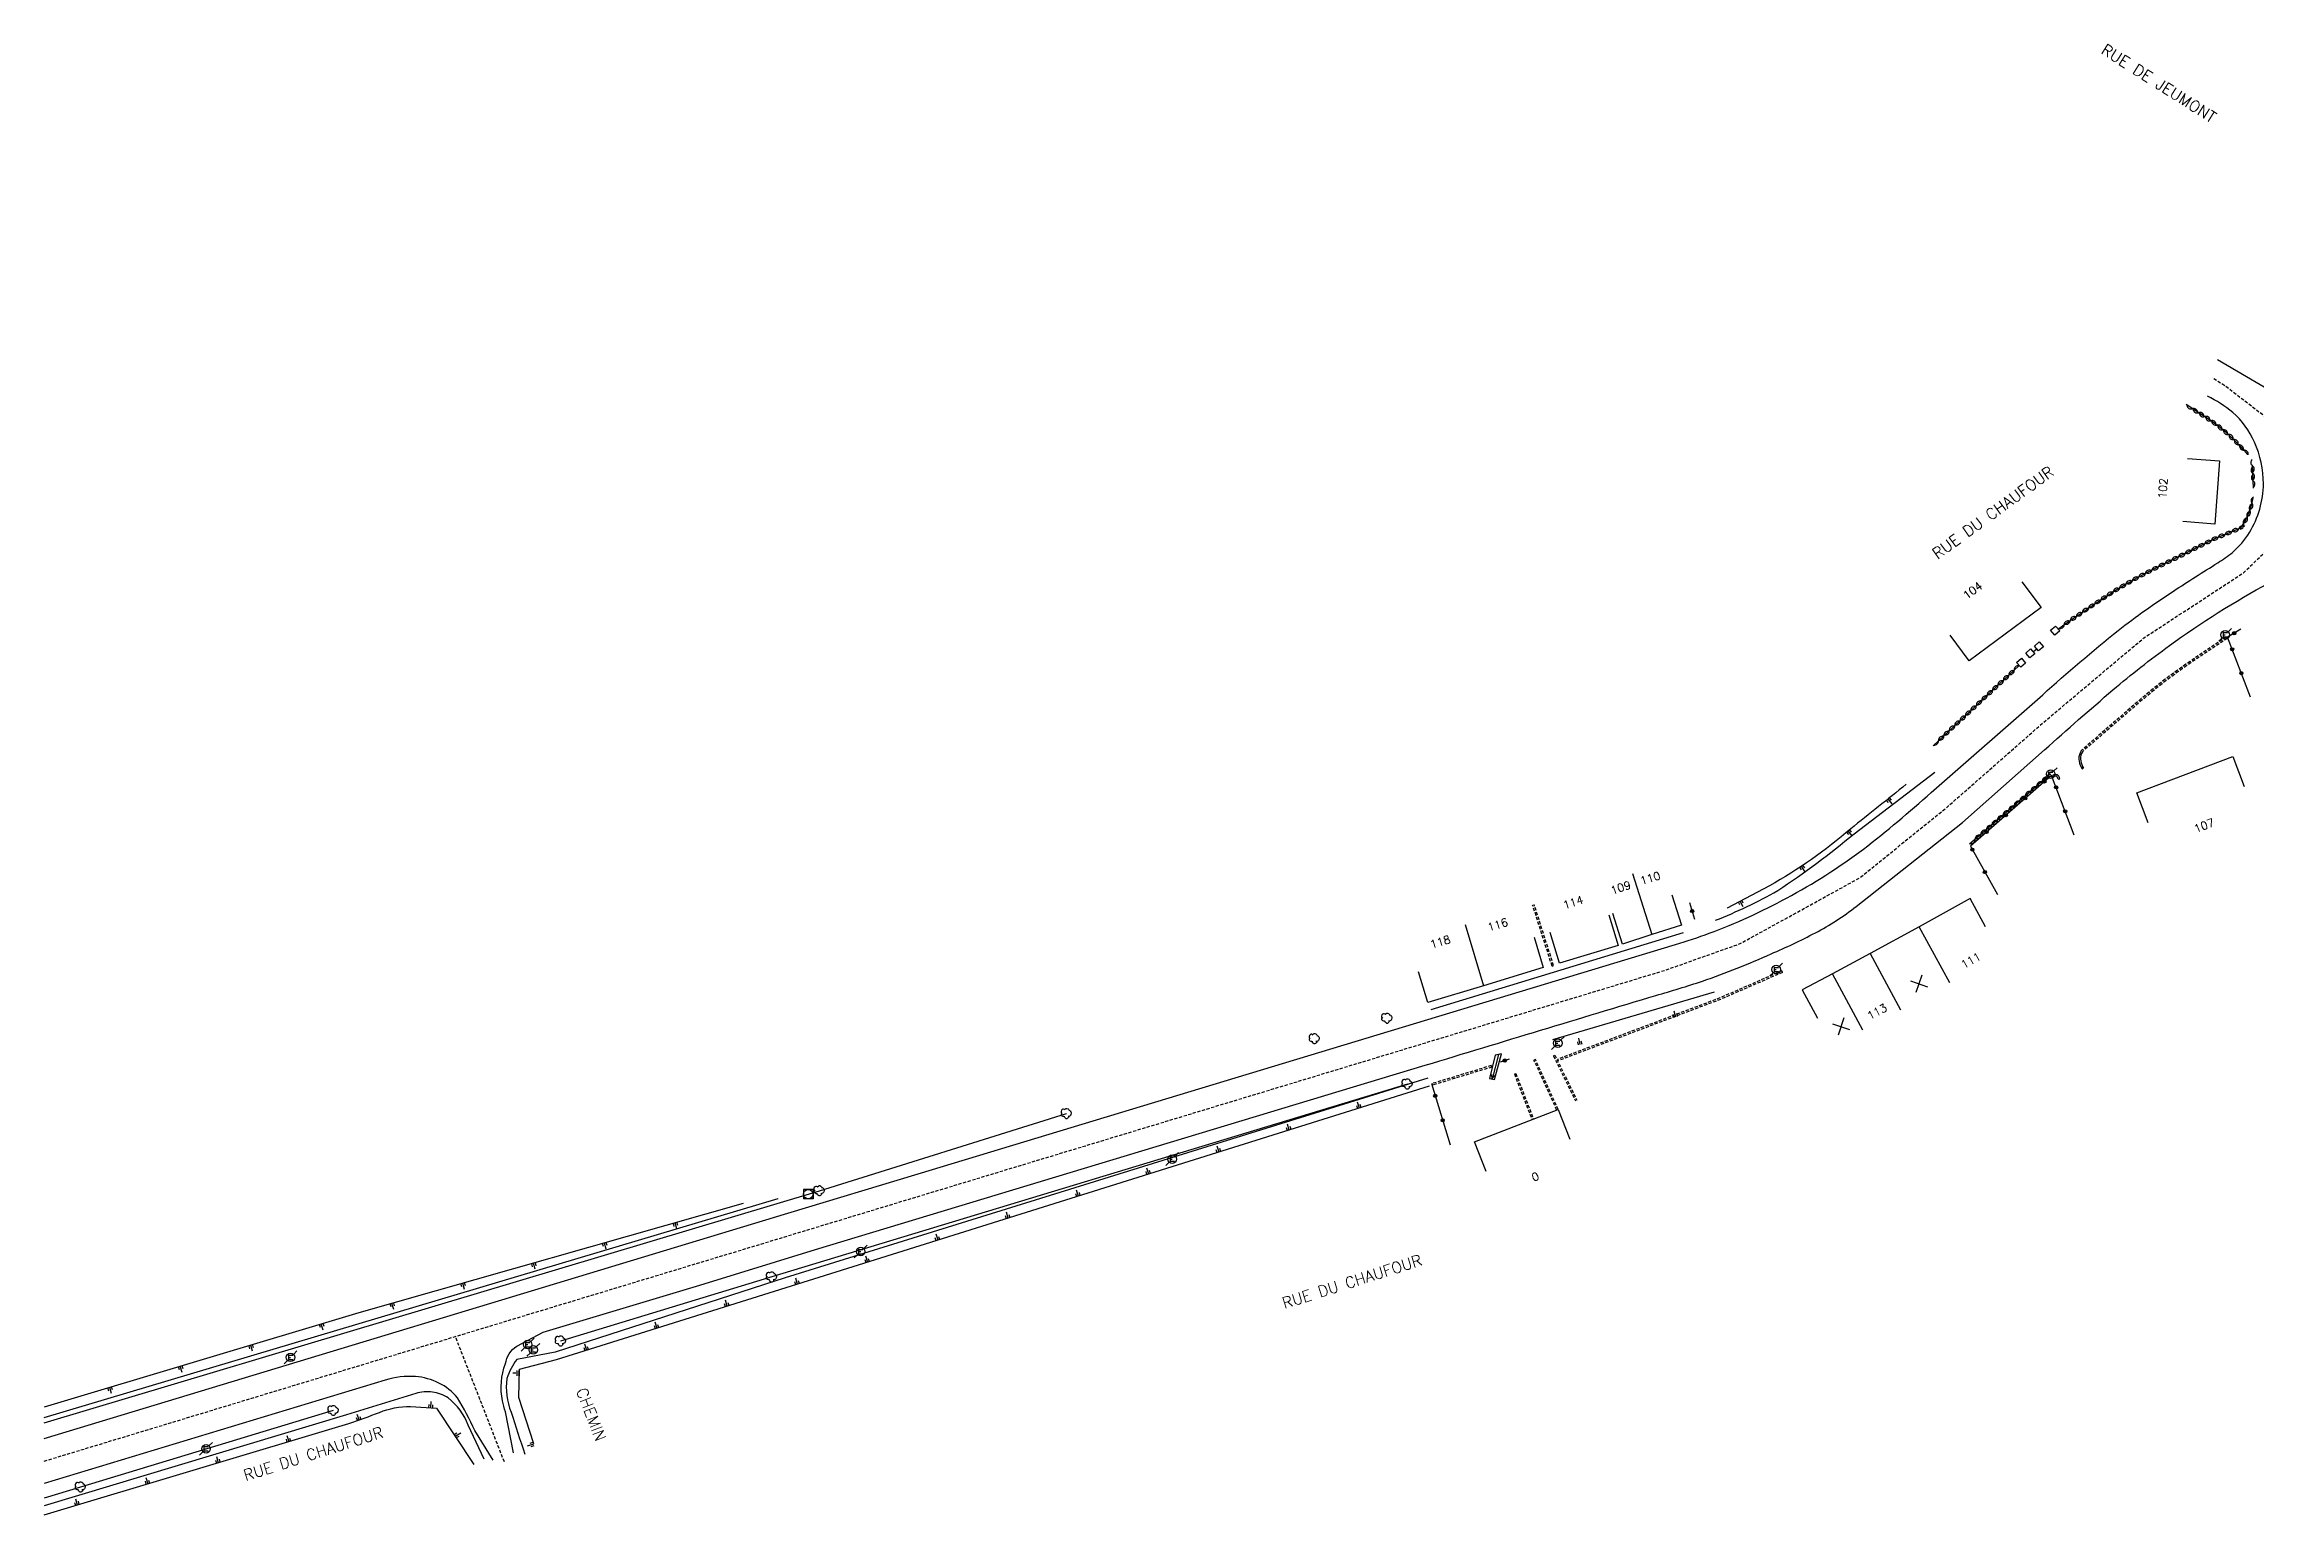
# Model space of a CAD drawing. Header units: millimetres. Extents: x 146000 to 147000, y 130248 to 131000.
# Drawn here: x 146000 to 146345.5, y 130248.2 to 130477.8 of the extents above; entities that cross this region are included whole.
import ezdxf
from ezdxf.enums import TextEntityAlignment as Align

# ---------------------------------------------------------------- set-up
doc = ezdxf.new("R2010")
doc.units = ezdxf.units.MM
doc.linetypes.add('DASHED', pattern=[0.75, 0.5, -0.25])
doc.layers.get('0').update_dxf_attribs({"linetype": 'CONTINUOUS'})
for name, color, linetype in [('W0001', 6, 'DASHED'), ('W0008', 7, 'CONTINUOUS'), ('W0100', 7, 'CONTINUOUS'), ('W0112', 1, 'DASHED'), ('W0211', 2, 'CONTINUOUS'), ('W0300', 7, 'CONTINUOUS'), ('W0302', 3, 'CONTINUOUS'), ('W0310', 3, 'CONTINUOUS'), ('W0322', 7, 'CONTINUOUS'), ('W0420', 7, 'CONTINUOUS'), ('W0471', 7, 'CONTINUOUS'), ('W0989', 7, 'CONTINUOUS'), ('W0991', 7, 'CONTINUOUS'), ('W1102', 7, 'CONTINUOUS')]:
    doc.layers.add(name, color=color, linetype=linetype)
doc.styles.get("Standard").update_dxf_attribs({"font": 'romans.shx', "width": 0.85})

# ---------------------------------------------------------------- blocks, each defined once
blk = doc.blocks.new('t112o')
at = {"color": 0, "linetype": 'Continuous'}
for p, q in [((-0.5, 0.5), (0.5, 0.5)), ((-0.5, -0.5), (-0.5, 0.5)), ((0.5, 0.5), (0.5, -0.5)), ((0.5, -0.5), (-0.5, -0.5))]:
    blk.add_line(p, q, dxfattribs=at)
blk = doc.blocks.new('T471')
for p, q in [((-0.333334, 0.333334), (-0.333334, -0.333334)), ((-0.333334, 0.333334), (0.333334, 0.333334)), ((-0.333334, 0), (0, 0)), ((0.500001, 0.500001), (1.000002, 1.000002)), ((-0.500001, -0.500001), (-1.000002, -1.000002)), ((-0.333334, -0.333334), (0.333334, -0.333334))]:
    blk.add_line(p, q)
blk.add_ellipse((0, 0), major_axis=(0.471405, 0.471405), ratio=1, start_param=5.4977871438, end_param=11.780972451)
blk = doc.blocks.new('T300')
for p, q in [((-0.8, 0.51), (-0.86, 0.34)), ((-0.86, 0.34), (-0.86, 0.17)), ((-0.86, 0.17), (-0.74, 0.06)), ((-0.69, 0.63), (-0.8, 0.51)), ((-0.8, -0.06), (-0.74, 0.06)), ((-0.74, 0.06), (-0.69, 0.11)), ((-0.57, 0.69), (-0.69, 0.63)), ((-0.46, 0.69), (-0.57, 0.69)), ((-0.29, 0.63), (-0.46, 0.69)), ((-0.29, 0.63), (-0.17, 0.74)), ((-0.23, 0.57), (-0.29, 0.63)), ((-0.17, 0.74), (-0.06, 0.8)), ((-0.06, 0.8), (0.06, 0.8)), ((0.06, 0.8), (0.23, 0.74)), ((0.23, 0.74), (0.34, 0.63)), ((0.34, 0.63), (0.4, 0.51)), ((0.46, 0.46), (0.34, 0.46)), ((0.4, 0.51), (0.4, 0.46)), ((0.57, 0.4), (0.46, 0.46)), ((0.57, 0.4), (0.69, 0.29)), ((0.69, 0.29), (0.74, 0.17)), ((0.74, 0.06), (0.69, -0.17)), ((0.74, 0.17), (0.74, 0.06)), ((-0.8, -0.17), (-0.8, -0.06)), ((-0.8, -0.23), (-0.8, -0.17)), ((-0.74, -0.34), (-0.8, -0.23)), ((-0.69, -0.4), (-0.74, -0.34)), ((-0.51, -0.46), (-0.69, -0.4)), ((-0.4, -0.46), (-0.51, -0.46)), ((-0.4, -0.46), (-0.34, -0.46)), ((-0.34, -0.46), (-0.34, -0.4)), ((-0.34, -0.51), (-0.34, -0.46)), ((-0.29, -0.63), (-0.34, -0.51)), ((-0.17, -0.74), (-0.29, -0.63)), ((-0.06, -0.8), (-0.17, -0.74)), ((0.06, -0.8), (-0.06, -0.8)), ((0.17, -0.74), (0.06, -0.8)), ((0.23, -0.69), (0.17, -0.74)), ((0.29, -0.46), (0.23, -0.46)), ((0.29, -0.63), (0.23, -0.69)), ((0.46, -0.4), (0.29, -0.46)), ((0.34, -0.51), (0.29, -0.63)), ((0.34, -0.51), (0.34, -0.46)), ((0.57, -0.34), (0.46, -0.4)), ((0.63, -0.29), (0.57, -0.34)), ((0.69, -0.17), (0.63, -0.29))]:
    blk.add_line(p, q)
blk = doc.blocks.new('T420')
for p, q in [((0.75, 0.75), (-0.75, 0.75)), ((-0.75, 0.75), (-0.75, -0.75)), ((0.75, 0.75), (0.75, -0.75)), ((0.75, -0.75), (-0.75, -0.75))]:
    blk.add_line(p, q)
blk.add_ellipse((0, 0), major_axis=(-0.53, 0.53), ratio=1, start_param=3.926991, end_param=10.210176)
blk = doc.blocks.new('t322o')
at = {"color": 0, "linetype": 'Continuous'}
for radius in [0.25, 0.15]:
    blk.add_circle((0, 0), radius, dxfattribs=at)
blk = doc.blocks.new('t310o')
at = {"color": 0, "linetype": 'Continuous'}
for centre, start, end in [((-0.5, 0.38), 216.8699, 323.1304), ((0.5, -0.37), 36.8699, 143.1303)]:
    blk.add_arc(centre, 0.625, start, end, dxfattribs=at)
blk = doc.blocks.new('t991o')
at = {"color": 0, "linetype": 'Continuous'}
for p, q in [((-1, 1), (1, -1)), ((-1, -1), (1, 1))]:
    blk.add_line(p, q, dxfattribs=at)
blk = doc.blocks.new('t211o')
at = {"color": 0, "linetype": 'Continuous'}
for p, q in [((-0.29, 0.5), (-0.29, 0)), ((0, 1), (0, 0)), ((0.29, 0.5), (0.29, 0))]:
    blk.add_line(p, q, dxfattribs=at)

msp = doc.modelspace()

# ---------------------------------------------------------------- linework, layer by layer
at = {"layer": 'W0001', "flags": 128}
for points in [[(146000, 130256.55), (146064.24, 130276.01), (146109.29, 130289.64), (146253.34, 130333.25), (146264.96, 130337.37), (146283.66, 130347.66), (146297.24, 130358.65), (146312.36, 130371.94), (146328.03, 130385.12), (146343.58, 130395.28), (146357.1, 130408.32), (146348.03, 130418.85), (146340.72, 130424.47), (146338.75, 130425.73), (146338.75, 130425.73)], [(146071.89, 130256.41), (146068.07, 130266.2), (146064.24, 130276.01), (146064.24, 130276.01)]]:
    msp.add_lwpolyline(points, dxfattribs=at)
at = {"layer": 'W0008'}
msp.add_line((146216.69, 130327.08), (146256.09, 130339.09), dxfattribs=at)
at = {"layer": 'W0008', "flags": 128}
for points in [[(146339.52, 130428.6), (146350.75, 130422.04, 0.0225), (146357.83, 130418.06, 0.0553), (146365.2, 130415.59, 0.0577), (146373.54, 130414.72, 0.0305), (146379.61, 130415.23), (146390.54, 130416.73), (146404.07, 130418.6, 0.124), (146408.1, 130420.22, 0.1494), (146411.16, 130424.43, 0.1315), (146411.52, 130429.3), (146406.95, 130452.99), (146406.95, 130452.99)], [(146000, 130260.05), (146116.17, 130295.25), (146136.56, 130301.43), (146254.88, 130337.24, 0.0144), (146260.12, 130338.98, 0.0359), (146272.22, 130344.48, 0.0376), (146284.22, 130352.13, 0.0184), (146294.8, 130360.99), (146312.22, 130376.24, -0.0143), (146324.02, 130386.29, -0.02), (146332.65, 130392.44, -0.0058), (146339.57, 130396.84, 0.0302), (146341.87, 130398.47, 0.0803), (146344.53, 130401.6, 0.0679), (146346.13, 130405.25, 0.0671), (146346.71, 130409.19, 0.1095), (146345.32, 130415.67, 0.1079), (146341.91, 130420.35, 0.0523), (146337.99, 130422.87), (146337.99, 130422.87)], [(146073.31, 130257.82), (146072.04, 130264.24, 0.0089), (146071.59, 130265.97, -0.1345), (146072.05, 130271.77, -0.1956), (146073.81, 130274.51), (146077.94, 130276.67), (146102.4, 130284.03), (146120.5, 130289.57), (146215.77, 130318.37, -0.0013), (146251.8, 130329.27, 0.0097), (146259.05, 130331.51, 0.0215), (146269.8, 130335.77, 0.0196), (146276.71, 130339.06, 0.0445), (146283.1, 130343.18), (146299.68, 130356.31), (146312.51, 130367.64, -0.0061), (146323.2, 130377, -0.0178), (146332.05, 130383.95, -0.0318), (146347.58, 130393.72, -0.0192)], [(146070.14, 130256.68), (146067.28, 130261.3, 0.0274), (146064.54, 130266.44, 0.1108), (146061.64, 130268.73, 0.093), (146058, 130269.76, 0.0955), (146053.29, 130269.17), (146000, 130253.05)]]:
    msp.add_lwpolyline(points, format="xyb", dxfattribs=at)
at = {"layer": 'W0100'}
for p, q in [((146227.18, 130320.07), (146226.2, 130316.22)), ((146226.2, 130316.22), (146226.14, 130316.94)), ((146226.2, 130316.22), (146226.6, 130316.83))]:
    msp.add_line(p, q, dxfattribs=at)
at = {"layer": 'W0100', "flags": 128}
for points in [[(146334.87, 130413.14), (146339.85, 130412.77), (146339.12, 130402.91), (146334.13, 130403.28), (146334.13, 130403.28)], [(146308.98, 130393.89), (146311.97, 130389.88), (146300.76, 130381.52), (146297.77, 130385.53), (146297.77, 130385.53)], [(146328.72, 130356.24), (146326.95, 130360.92), (146341.93, 130366.6), (146343.7, 130361.92), (146343.7, 130361.92)], [(146254.27, 130344.99), (146255.78, 130340.23), (146251.18, 130338.77), (146246.6, 130337.3), (146245.08, 130342.07), (146245.08, 130342.07)], [(146244.45, 130341.86), (146245.89, 130337.07), (146236.75, 130334.31), (146235.3, 130339.09), (146235.3, 130339.09)], [(146303.3, 130340.01), (146300.91, 130344.4), (146292.9, 130340.01), (146285.26, 130335.81), (146279.39, 130332.65), (146274.66, 130330.15), (146277.05, 130325.75), (146277.05, 130325.75)], [(146232.76, 130338.4), (146234.2, 130333.62), (146224.88, 130330.79), (146216.18, 130328.2), (146214.73, 130332.98), (146214.73, 130332.98)], [(146227.69, 130320.17), (146226.66, 130319.97), (146225.8, 130316.29), (146226.6, 130316.16), (146227.69, 130320.17), (146227.69, 130320.17)], [(146225.27, 130301.77), (146223.47, 130306.43), (146236.53, 130311.48), (146238.33, 130306.82), (146238.33, 130306.82)]]:
    msp.add_lwpolyline(points, dxfattribs=at)
at = {"layer": 'W0112'}
for p, q in [((146340.89, 130385.25), (146335.92, 130381.91)), ((146341.03, 130385.04), (146336.06, 130381.7)), ((146340.89, 130385.25), (146341.03, 130385.04)), ((146332.64, 130379.61), (146332, 130379.13)), ((146332.79, 130379.41), (146332.15, 130378.93)), ((146333.29, 130380.08), (146332.64, 130379.61)), ((146333.44, 130379.88), (146332.79, 130379.41)), ((146333.94, 130380.55), (146333.29, 130380.08)), ((146334.09, 130380.34), (146333.44, 130379.88)), ((146334.6, 130381.01), (146333.94, 130380.55)), ((146334.74, 130380.8), (146334.09, 130380.34)), ((146335.25, 130381.46), (146334.6, 130381.01)), ((146335.4, 130381.26), (146334.74, 130380.8)), ((146335.92, 130381.91), (146335.25, 130381.46)), ((146336.06, 130381.7), (146335.4, 130381.26)), ((146328.23, 130376.15), (146327.62, 130375.63)), ((146328.39, 130375.95), (146327.78, 130375.44)), ((146328.85, 130376.66), (146328.23, 130376.15)), ((146329.01, 130376.46), (146328.39, 130375.95)), ((146329.47, 130377.16), (146328.85, 130376.66)), ((146329.63, 130376.97), (146329.01, 130376.46)), ((146330.1, 130377.66), (146329.47, 130377.16)), ((146330.25, 130377.47), (146329.63, 130376.97)), ((146330.73, 130378.16), (146330.1, 130377.66)), ((146330.88, 130377.96), (146330.25, 130377.47)), ((146331.36, 130378.65), (146330.73, 130378.16)), ((146331.51, 130378.45), (146330.88, 130377.96)), ((146332, 130379.13), (146331.36, 130378.65)), ((146332.15, 130378.93), (146331.51, 130378.45)), ((146327.01, 130375.11), (146318.47, 130367.71)), ((146327.18, 130374.92), (146318.63, 130367.52)), ((146327.62, 130375.63), (146327.01, 130375.11)), ((146327.78, 130375.44), (146327.18, 130374.92)), ((146317.89, 130366.52), (146317.88, 130366.18)), ((146317.88, 130366.18), (146317.91, 130365.86)), ((146317.96, 130366.86), (146317.89, 130366.52)), ((146317.91, 130365.86), (146317.99, 130365.55)), ((146318.08, 130367.18), (146317.96, 130366.86)), ((146317.99, 130365.55), (146318.1, 130365.24)), ((146318.25, 130367.47), (146318.08, 130367.18)), ((146318.14, 130366.49), (146318.13, 130366.19)), ((146318.13, 130366.19), (146318.16, 130365.9)), ((146318.2, 130366.79), (146318.14, 130366.49)), ((146318.16, 130365.9), (146318.23, 130365.62)), ((146318.3, 130367.07), (146318.2, 130366.79)), ((146318.23, 130365.62), (146318.33, 130365.34)), ((146318.47, 130367.71), (146318.25, 130367.47)), ((146318.45, 130367.32), (146318.3, 130367.07)), ((146318.63, 130367.52), (146318.45, 130367.32)), ((146313.97, 130363.73), (146313.8, 130363.69)), ((146313.8, 130363.69), (146313.85, 130363.45)), ((146314.02, 130363.48), (146313.85, 130363.45)), ((146314.13, 130363.76), (146313.97, 130363.73)), ((146314.16, 130363.51), (146314.02, 130363.48)), ((146314.29, 130363.77), (146314.13, 130363.76)), ((146314.29, 130363.52), (146314.16, 130363.51)), ((146314.43, 130363.75), (146314.29, 130363.77)), ((146314.37, 130363.51), (146314.29, 130363.52)), ((146314.42, 130363.49), (146314.37, 130363.51)), ((146314.46, 130363.46), (146314.42, 130363.49)), ((146314.55, 130363.71), (146314.43, 130363.75)), ((146314.51, 130363.4), (146314.46, 130363.46)), ((146314.56, 130363.3), (146314.51, 130363.4)), ((146314.64, 130363.63), (146314.55, 130363.71)), ((146314.61, 130363.18), (146314.56, 130363.3)), ((146314.66, 130363.04), (146314.61, 130363.18)), ((146314.72, 130363.53), (146314.64, 130363.63)), ((146314.66, 130363.04), (146314.9, 130363.13)), ((146314.78, 130363.41), (146314.72, 130363.53)), ((146314.84, 130363.27), (146314.78, 130363.41)), ((146314.9, 130363.13), (146314.84, 130363.27)), ((146318.1, 130365.24), (146318.23, 130364.95)), ((146318.23, 130364.95), (146318.37, 130364.65)), ((146318.33, 130365.34), (146318.46, 130365.05)), ((146318.37, 130364.65), (146318.59, 130364.76)), ((146318.46, 130365.05), (146318.59, 130364.76)), ((146235.57, 130333.87), (146232.53, 130343.4)), ((146235.81, 130333.95), (146232.77, 130343.48)), ((146235.57, 130333.87), (146235.81, 130333.95)), ((146271.45, 130333.1), (146261.79, 130328.89)), ((146271.55, 130332.87), (146261.89, 130328.66)), ((146271.55, 130332.87), (146271.45, 130333.1)), ((146261.79, 130328.89), (146236.49, 130319.33)), ((146261.89, 130328.66), (146236.58, 130319.1)), ((146226.07, 130318.32), (146216.87, 130315.52)), ((146226.15, 130318.08), (146216.94, 130315.28)), ((146226.07, 130318.32), (146226.15, 130318.08)), ((146229.68, 130317.01), (146229.91, 130317.1)), ((146229.68, 130317.01), (146232.43, 130309.9)), ((146229.91, 130317.1), (146232.66, 130309.99)), ((146232.97, 130319.28), (146232.74, 130319.17)), ((146236.29, 130311.39), (146232.74, 130319.17)), ((146236.53, 130311.48), (146232.97, 130319.28)), ((146235.78, 130319.85), (146236, 130319.96)), ((146235.78, 130319.85), (146239.23, 130312.8)), ((146236, 130319.96), (146239.45, 130312.91)), ((146236.58, 130319.1), (146236.49, 130319.33)), ((146216.94, 130315.28), (146216.87, 130315.52))]:
    msp.add_line(p, q, dxfattribs=at)
at = {"layer": 'W0211'}
msp.add_line((146260.88, 130329.79), (146235.62, 130322.36), dxfattribs=at)
at = {"layer": 'W0211', "flags": 128}
for points in [[(146261.09, 130341.01, 0.0352), (146270.83, 130345.65, 0.0277), (146282.75, 130354.54), (146295.37, 130364.14), (146295.37, 130364.14)], [(146290.9, 130362.25, -0.0001), (146282.23, 130355.29, -0.0484), (146269.53, 130346.39), (146262.91, 130342.93), (146262.91, 130342.93)], [(146216.15, 130316.37), (146115.75, 130285.16), (146079.8, 130273.57), (146073.83, 130272.43, 0.0835), (146072.29, 130269.44, 0.1319), (146072.94, 130264.21, 0.0082), (146075.11, 130257.62), (146075.11, 130257.62)], [(146068.74, 130256.86), (146066.25, 130262.15, 0.1361), (146063.11, 130266.41, 0.1094), (146060.65, 130267.32, 0.1096), (146058.04, 130267.13), (146047.24, 130263.79), (146000, 130249.57)], [(146000, 130248.16), (146047.61, 130262.4, 0.0132), (146052.36, 130264.16, -0.1019), (146057.22, 130265.06), (146061.28, 130264.82), (146067.12, 130256.01), (146067.12, 130256.01)]]:
    msp.add_lwpolyline(points, format="xyb", dxfattribs=at)
for points in [[(146076.47, 130259.25), (146074.13, 130266.46), (146074.25, 130270.93), (146080.03, 130272.41), (146216.41, 130315.16), (146216.41, 130315.16)], [(146000, 130263.38), (146052.15, 130278.9), (146114.64, 130297.55), (146114.64, 130297.55)], [(146109.21, 130296.78), (146049.16, 130279.71), (146000, 130264.99)]]:
    msp.add_lwpolyline(points, dxfattribs=at)
at = {"layer": 'W0302', "flags": 128}
for points in [[(146212.96, 130315.44), (146113.66, 130285.31), (146080.68, 130275.3), (146080.68, 130275.3)], [(146000, 130262.53), (146121.11, 130298.77), (146159.72, 130310.83), (146159.72, 130310.83)], [(146045.16, 130264.45), (146005.67, 130252.5), (146000, 130250.78)]]:
    msp.add_lwpolyline(points, dxfattribs=at)
at = {"layer": 'W0310'}
for p, q in [((146345.17, 130408.52), (146344.99, 130412.13)), ((146310.77, 130382.98), (146311.37, 130383.46)), ((146295.11, 130368.28), (146308.54, 130380.81)), ((146313.18, 130363.61), (146300.8, 130352.91))]:
    msp.add_line(p, q, dxfattribs=at)
at = {"layer": 'W0310', "flags": 128}
for points in [[(146344.25, 130413.79, 0.0242), (146341.34, 130416.8, 0.0422), (146337.09, 130419.97), (146334.63, 130421.55), (146334.63, 130421.55)], [(146314.64, 130386.52, -0.0077), (146321.88, 130391.43, -0.0279), (146328.8, 130395.47), (146339.03, 130400.58), (146343.17, 130402.29, 0.0343), (146344.2, 130404.05, 0.0512), (146345.1, 130406.96), (146345.1, 130406.96)]]:
    msp.add_lwpolyline(points, format="xyb", dxfattribs=at)
at = {"layer": 'W0322'}
for p, q in [((146343.18, 130386.5), (146341.12, 130385.21)), ((146344.68, 130375.87), (146341.12, 130385.21)), ((146317.16, 130354.3), (146313.61, 130363.65)), ((146257.86, 130341.16), (146257.07, 130343.76)), ((146228.87, 130319.34), (146227.48, 130318.85)), ((146216.74, 130315.52), (146219.66, 130305.95))]:
    msp.add_line(p, q, dxfattribs=at)
at = {"layer": 'W0322', "flags": 128}
msp.add_lwpolyline([(146313.61, 130363.65), (146300.92, 130352.61), (146305.14, 130345.06), (146305.14, 130345.06)], dxfattribs=at)
at = {"layer": 'W1102'}
for p, q in [((146248.14, 130348.3), (146251.18, 130338.77)), ((146221.98, 130340.36), (146224.88, 130330.79)), ((146297.71, 130331.24), (146292.9, 130340.01)), ((146285.26, 130335.81), (146290.03, 130327.02)), ((146284.1, 130323.83), (146279.39, 130332.65))]:
    msp.add_line(p, q, dxfattribs=at)

# ---------------------------------------------------------------- block references
at = {"layer": 'W0112', "rotation": 40.9766}
for p in [(146314.17, 130386.26), (146310.27, 130382.7), (146311.63, 130383.8), (146308.85, 130381.24)]:
    msp.add_blockref('t112o', p, dxfattribs=at)
at = {"layer": 'W0211'}
for p, rotation in [((146288.07, 130359.98), 218.7384346967393), ((146281.84, 130354.97), 218.4923393170768), ((146274.53, 130349.46), 213.3052980237405), ((146264.95, 130344), 207.6149908258807), ((146254.85, 130325.92), 15.24980364262521), ((146239.93, 130321.62), 14.13738349243679), ((146205.43, 130311.72), 17.40170667077394), ((146194.46, 130308.28), 17.40170667077394), ((146183.49, 130304.84), 17.40170667077394), ((146172.51, 130301.4), 17.40170667077394), ((146161.54, 130297.96), 17.40170667077394), ((146098.57, 130293.76), 195.8713992960303), ((146150.57, 130294.52), 17.40170667077394), ((146087.51, 130290.61), 195.8713992960303), ((146139.59, 130291.08), 17.40170667077394), ((146076.45, 130287.47), 195.8713992960303), ((146128.62, 130287.64), 17.40170667077394), ((146065.39, 130284.32), 195.8713992960303), ((146117.65, 130284.2), 17.40170667077394), ((146054.33, 130281.18), 195.8713992960303), ((146106.67, 130280.76), 17.40170667077394), ((146043.29, 130277.95), 196.6670376545603), ((146095.7, 130277.32), 17.40170667077394), ((146032.27, 130274.65), 196.6670376545603), ((146084.72, 130273.89), 17.40170667077394), ((146021.26, 130271.35), 196.6670376545603), ((146074.23, 130270.32), 88.47371921541065), ((146010.24, 130268.05), 196.6670376545603), ((146060.35, 130264.87), 356.5970553844489), ((146049.2, 130262.96), 19.8122017830938), ((146038.2, 130259.59), 16.64746467904222), ((146064.2, 130260.41), 300.1689787720859), ((146076.47, 130259.25), 108.013530269492), ((146027.18, 130256.29), 16.64746467904222), ((146016.17, 130253), 16.64746467904222), ((146005.15, 130249.7), 16.64746467904222)]:
    msp.add_blockref('t211o', p, dxfattribs=dict(at, rotation=rotation))
at = {"layer": 'W0300'}
for p in [(146209.8, 130325.72), (146198.46, 130322.52), (146212.96, 130315.44), (146159.72, 130310.83), (146121.11, 130298.77), (146113.66, 130285.31), (146080.68, 130275.3), (146045.16, 130264.45), (146005.67, 130252.5)]:
    msp.add_blockref('T300', p, dxfattribs=at)
at = {"layer": 'W0310'}
for p, rotation in [((146335.6, 130420.92), 147.4011849749089), ((146336.57, 130420.3), 147.4011849749089), ((146337.55, 130419.68), 147.1201405993476), ((146338.5, 130419.04), 145.0201222727147), ((146339.44, 130418.36), 142.9201039460818), ((146340.35, 130417.64), 140.8200856194489), ((146341.23, 130416.9), 138.720067292816), ((146342.07, 130416.1), 135.4491333595608), ((146342.88, 130415.28), 133.9190918687801), ((146343.67, 130414.44), 132.3890503779993), ((146345, 130411.98), 92.80830605374264), ((146345.05, 130410.82), 92.80830605374264), ((146345.11, 130409.67), 92.80830605374264), ((146344.92, 130406.16), 75.63534856051858), ((146343.61, 130402.97), 58.91501473839485), ((146344.17, 130403.98), 63.3610807460332), ((146344.59, 130405.06), 71.18933100452998), ((146336.53, 130399.33), 26.54556274124584), ((146337.57, 130399.85), 26.54556274124584), ((146338.6, 130400.36), 26.54556274124584), ((146339.65, 130400.84), 22.41294309590537), ((146340.72, 130401.28), 22.41294309590537), ((146341.79, 130401.72), 22.41294309590537), ((146342.86, 130402.16), 22.41294309590537), ((146330.33, 130396.23), 26.54556274124584), ((146331.37, 130396.75), 26.54556274124584), ((146332.4, 130397.27), 26.54556274124584), ((146333.43, 130397.78), 26.54556274124584), ((146334.47, 130398.3), 26.54556274124584), ((146335.5, 130398.82), 26.54556274124584), ((146323.26, 130392.32), 32.15395225234746), ((146324.25, 130392.93), 31.2322515205279), ((146325.24, 130393.52), 30.31055078870825), ((146326.24, 130394.09), 29.38885005688868), ((146327.25, 130394.65), 28.46714932506911), ((146328.27, 130395.2), 27.54544859324954), ((146329.3, 130395.72), 26.54556274124584), ((146318.44, 130389.14), 34.05899630323002), ((146319.4, 130389.79), 33.82609029498231), ((146320.36, 130390.43), 33.59318428673468), ((146321.32, 130391.07), 33.36027827848705), ((146322.29, 130391.7), 33.07565298416703), ((146315.58, 130387.18), 34.75771432797305), ((146316.53, 130387.84), 34.52480831972543), ((146317.49, 130388.49), 34.29190231147764), ((146306.09, 130378.52), 43.00106692752333), ((146306.93, 130379.31), 43.00106692752333), ((146307.78, 130380.09), 43.00106692752333), ((146302.71, 130375.37), 43.00106692752333), ((146303.55, 130376.16), 43.00106692752333), ((146304.4, 130376.94), 43.00106692752333), ((146305.24, 130377.73), 43.00106692752333), ((146298.49, 130371.43), 43.00106692752333), ((146299.33, 130372.22), 43.00106692752333), ((146300.18, 130373), 43.00106692752333), ((146301.02, 130373.79), 43.00106692752333), ((146301.86, 130374.58), 43.00106692752333), ((146295.95, 130369.07), 43.00106692752333), ((146296.8, 130369.85), 43.00106692752333), ((146297.64, 130370.64), 43.00106692752333), ((146310.42, 130361.22), 220.8344700347491), ((146311.29, 130361.98), 220.8344700347491), ((146312.16, 130362.73), 220.8344700347491), ((146313.04, 130363.49), 220.8344700347491), ((146306.92, 130358.2), 220.8344700347491), ((146307.79, 130358.96), 220.8344700347491), ((146308.67, 130359.71), 220.8344700347491), ((146309.54, 130360.47), 220.8344700347491), ((146302.55, 130354.43), 220.8344700347491), ((146303.43, 130355.18), 220.8344700347491), ((146304.3, 130355.94), 220.8344700347491), ((146305.17, 130356.69), 220.8344700347491), ((146306.05, 130357.45), 220.8344700347491), ((146301.68, 130353.67), 220.8344700347491)]:
    msp.add_blockref('t310o', p, dxfattribs=dict(at, rotation=rotation))
at = {"layer": 'W0322'}
for p, rotation in [((146342.15, 130385.85), 110.8798778306544), ((146341.83, 130383.34), 110.8798778306544), ((146343.25, 130379.61), 110.8798778306544), ((146312.5, 130362.69), 221.0286419230626), ((146314.32, 130361.78), 110.8020885052259), ((146309.48, 130360.06), 221.0286419230626), ((146303.45, 130354.81), 221.0286419230626), ((146306.47, 130357.44), 221.0286419230626), ((146315.74, 130358.04), 110.8020885052259), ((146301.24, 130352.04), 299.191345485989), ((146303.19, 130348.55), 299.191345485989), ((146257.46, 130342.46), 286.9441715500915), ((146228.18, 130319.1), 286.9441715500915), ((146217.32, 130313.6), 286.9441715500915), ((146218.49, 130309.78), 286.9441715500915)]:
    msp.add_blockref('t322o', p, dxfattribs=dict(at, rotation=rotation))
at = {"layer": 'W0420'}
msp.add_blockref('T420', (146119.36, 130298.24), dxfattribs=at)
at = {"layer": 'W0471'}
for p in [(146340.74, 130385.61), (146313.47, 130363.84), (146270.59, 130333.33), (146236.46, 130321.82), (146176.23, 130303.72), (146127.56, 130289.27), (146075.53, 130274.74), (146038.49, 130272.75), (146076.41, 130273.92), (146025.28, 130258.47)]:
    msp.add_blockref('T471', p, dxfattribs=at)
at = {"layer": 'W0991'}
for p, rotation in [((146292.89, 130331.09), 295.5456152052482), ((146280.72, 130324.42), 296.6959068492309)]:
    msp.add_blockref('t991o', p, dxfattribs=dict(at, rotation=rotation))

# ---------------------------------------------------------------- texts
at = {"layer": 'W0989'}
for s, rotation, p in [('RUE DE JEUMONT', 327.5999, (146330.36, 130471.74)), ('RUE DU CHAUFOUR', 36.0315, (146304.46, 130404.71)), ('RUE DU CHAUFOUR', 17.6198, (146204.32, 130284.59)), ('CHEMIN', 291.1875, (146085.46, 130263.83)), ('RUE DU CHAUFOUR', 17.6198, (146042.03, 130257.69))]:
    msp.add_text(s, height=1.75, rotation=rotation, dxfattribs=at).set_placement(p, align=Align.MIDDLE)
at = {"layer": 'W0991'}
for s, rotation, p in [('102', 85.731, (146331.01, 130408.47)), ('104', 36.7075, (146301.28, 130392.52)), ('107', 20.7676, (146337.45, 130355.81)), ('110', 17.6167, (146250.91, 130347.6)), ('114', 16.8282, (146238.86, 130343.82)), ('109', 17.7475, (146246.3, 130346.13)), ('116', 16.8466, (146227.08, 130340.34)), ('118', 16.622, (146218.1, 130337.64)), ('111', 28.7226, (146300.99, 130334.75)), ('113', 28.3001, (146286.35, 130326.74)), ('0', 21.1423, (146232.95, 130300.98))]:
    msp.add_text(s, height=1.25, rotation=rotation, dxfattribs=at).set_placement(p, align=Align.MIDDLE)

doc.saveas('drawing.dxf')
